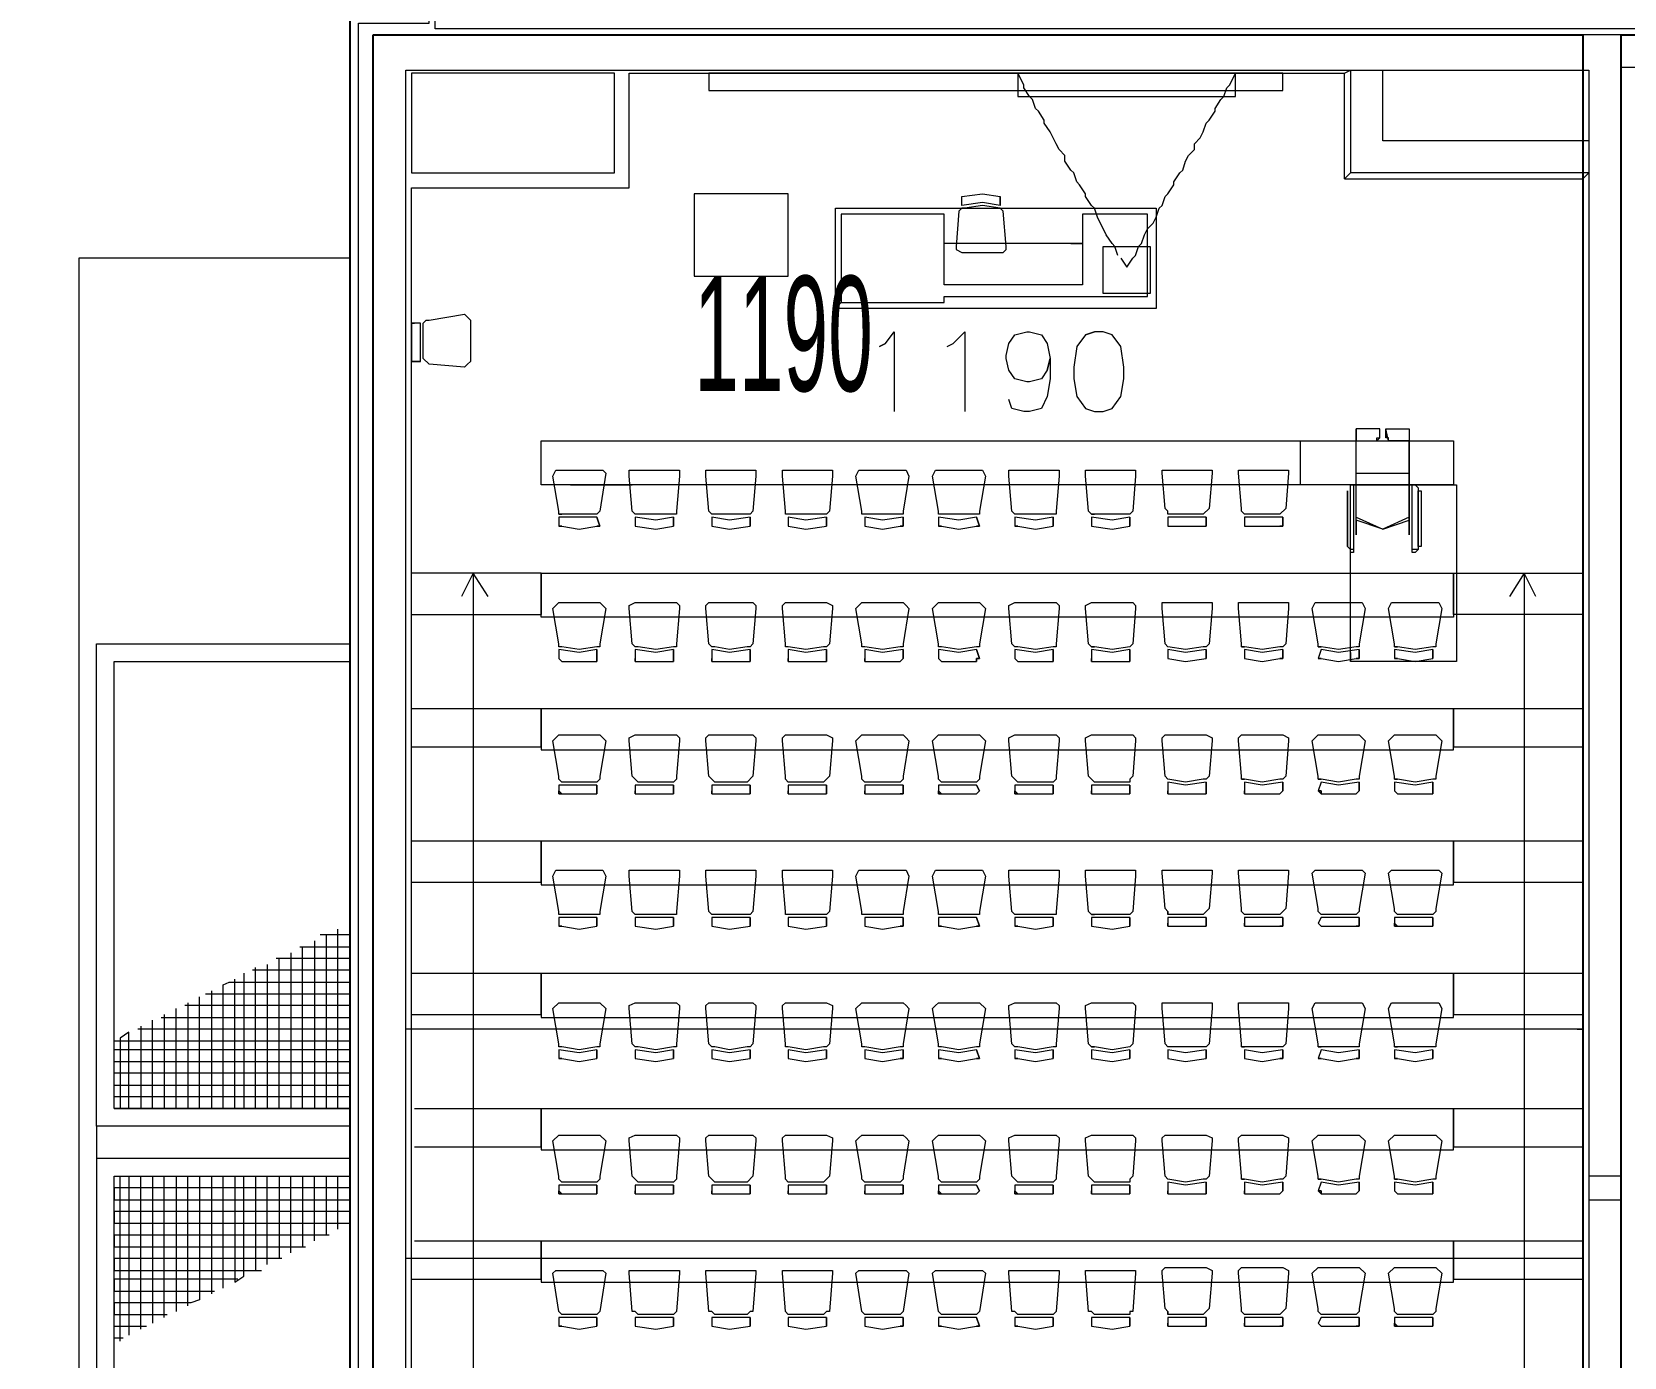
# Model space of a CAD drawing. Header units: metres. Extents: x 3 to 116, y 0 to 119.
# Drawn here: x 3.3 to 17.14, y 58.91 to 70.44 of the extents above; entities that cross this region are included whole.
import ezdxf

# ---------------------------------------------------------------- set-up
doc = ezdxf.new("R2010")
doc.units = ezdxf.units.M
doc.layers.add('Outside', color=7, linetype='Continuous')
doc.layers.add('PDF_Geometry', color=7, linetype='Continuous', transparency=0.8)
doc.styles.get("Standard").update_dxf_attribs({"font": 'arial.ttf', "width": 0.5, "height": 0.5})

msp = doc.modelspace()

# ---------------------------------------------------------------- linework, layer by layer
for points in [[(6.263, 70.414), (16.778, 70.414), (16.778, 53.018), (6.263, 53.018)], [(17.11, 70.414), (27.341, 70.414), (27.341, 53.018), (17.11, 53.018)]]:
    msp.add_lwpolyline(points, close=True)
at = {"layer": 'Outside'}
msp.add_lwpolyline([(6.059, 70.619), (6.059, 51.253), (8.218, 51.228), (8.233, 49.564), (6.161, 49.564), (5.924, 15.132), (38.702, 15.156), (38.702, 6.797, 0.238471), (48.27, 8.564)], format="xyb", dxfattribs=at)
at = {"layer": 'PDF_Geometry', "lineweight": 5}
for points in [[(27.215, 70.465), (6.801, 70.465), (6.801, 70.619), (6.059, 70.619), (6.059, 51.253), (6.647, 51.253), (6.647, 51.355), (6.135, 51.355), (6.135, 70.516), (6.749, 70.516), (6.749, 70.619)], [(17.11, 70.414), (6.263, 70.414), (6.263, 52.455)], [(27.241, 69.493), (25.476, 69.493), (25.476, 70.414), (17.11, 70.414), (17.11, 60.488), (16.829, 60.488)], [(6.263, 53.12), (6.263, 51.457), (6.647, 51.457), (6.647, 51.713), (6.545, 51.713), (6.545, 52.864), (13.094, 52.864), (13.094, 51.713), (7.67, 51.713), (7.67, 51.457), (13.273, 51.457), (13.273, 53.12), (6.545, 53.12), (6.545, 70.107), (16.829, 70.107), (16.829, 60.488), (16.829, 52.711), (17.11, 52.711), (17.11, 60.488)], [(13.426, 53.018), (13.324, 53.018), (13.426, 53.018), (13.426, 53.146), (6.596, 53.146), (6.596, 69.084), (8.489, 69.084), (8.489, 70.081), (14.706, 70.081)], [(12.736, 68.495), (12.71, 68.572), (12.685, 68.598), (12.633, 68.674), (12.557, 68.828), (12.531, 68.905), (12.505, 68.93), (12.454, 69.007), (12.454, 69.032), (12.403, 69.109), (12.378, 69.135), (12.352, 69.212), (12.326, 69.237), (12.275, 69.314), (12.275, 69.365), (12.224, 69.416), (12.198, 69.467), (12.173, 69.519), (12.147, 69.57), (12.096, 69.646), (12.096, 69.672), (12.045, 69.749), (12.019, 69.774), (11.994, 69.851), (11.968, 69.877), (11.917, 69.953), (11.917, 69.979), (11.866, 70.081)], [(13.503, 70.081), (11.866, 70.081), (11.866, 69.877), (13.759, 69.877), (13.759, 70.081)], [(12.761, 68.47), (12.812, 68.393), (12.864, 68.47), (12.889, 68.495), (12.915, 68.572), (12.94, 68.598), (12.966, 68.674), (12.992, 68.725), (13.043, 68.777), (13.068, 68.828), (13.094, 68.905), (13.119, 68.93), (13.145, 69.007), (13.171, 69.032), (13.222, 69.109), (13.222, 69.135), (13.273, 69.212), (13.299, 69.237), (13.324, 69.314), (13.35, 69.365), (13.401, 69.416), (13.401, 69.467), (13.452, 69.519), (13.478, 69.57), (13.503, 69.646), (13.529, 69.672), (13.58, 69.749), (13.58, 69.774), (13.631, 69.851), (13.657, 69.877), (13.682, 69.953), (13.708, 69.979), (13.759, 70.081), (13.58, 70.081)], [(14.706, 69.16), (14.706, 70.081), (14.757, 70.107), (14.757, 69.212), (14.706, 69.16), (16.778, 69.16), (16.829, 69.212), (14.757, 69.212)], [(16.829, 69.493), (15.038, 69.493), (15.038, 70.107)], [(17.11, 70.133), (25.194, 70.133)], [(16.727, 53.146), (16.727, 53.018), (16.727, 53.171), (16.701, 53.171), (16.701, 53.146), (16.675, 53.146), (16.675, 53.018), (16.727, 53.018), (16.727, 53.146), (16.778, 53.146), (16.778, 53.018), (16.727, 53.018), (16.727, 53.146), (16.778, 53.146), (16.778, 69.16)], [(11.712, 68.93), (11.712, 69.007), (11.712, 68.93), (11.559, 68.956), (11.38, 68.93), (11.38, 69.007), (11.559, 69.032), (11.712, 69.007)], [(10.331, 68.086), (11.226, 68.086), (11.226, 68.137), (12.992, 68.137), (12.992, 68.853), (12.429, 68.853), (12.429, 68.239), (11.226, 68.239), (11.226, 68.853), (10.331, 68.853), (10.331, 68.086), (10.28, 68.035), (10.28, 68.905), (13.068, 68.905), (13.068, 68.035), (10.28, 68.035)], [(12.326, 68.598), (12.429, 68.598), (11.226, 68.598)], [(6.059, 68.47), (3.705, 68.47), (3.705, 65.732), (3.705, 55.295), (3.296, 55.295)], [(6.673, 67.574), (6.622, 67.574), (6.673, 67.574), (6.673, 67.907), (6.596, 67.907), (6.622, 67.907), (6.596, 67.907), (6.596, 67.574), (6.622, 67.574), (6.596, 67.574), (6.596, 67.6)], [(10.715, 67.728), (10.664, 67.702), (10.715, 67.728), (10.791, 67.83), (10.791, 67.139)], [(11.252, 67.702), (11.303, 67.728), (11.405, 67.83), (11.405, 67.139)], [(12.122, 67.498), (12.147, 67.6), (12.122, 67.498), (12.071, 67.421), (11.968, 67.395), (11.943, 67.395), (11.84, 67.421), (11.789, 67.498), (11.764, 67.6), (11.764, 67.625), (11.789, 67.728), (11.84, 67.805), (11.943, 67.83), (11.968, 67.83), (12.071, 67.805), (12.122, 67.728), (12.147, 67.6), (12.147, 67.421), (12.122, 67.267), (12.071, 67.165), (11.968, 67.139), (11.917, 67.139), (11.815, 67.165), (11.789, 67.242)], [(12.454, 67.805), (12.531, 67.83), (12.454, 67.805), (12.378, 67.702), (12.352, 67.523), (12.352, 67.421), (12.378, 67.267), (12.454, 67.165), (12.531, 67.139), (12.608, 67.139), (12.685, 67.165), (12.761, 67.267), (12.787, 67.421), (12.787, 67.523), (12.761, 67.702), (12.685, 67.805), (12.608, 67.83), (12.531, 67.83)], [(14.322, 66.5), (14.322, 66.884)], [(14.987, 66.884), (14.987, 66.909), (15.013, 66.909), (15.013, 66.986), (14.987, 66.986), (14.808, 66.986)], [(14.808, 66.218), (15.038, 66.116), (14.808, 66.193), (14.808, 66.065), (14.808, 66.884), (14.808, 66.986), (14.808, 66.884), (14.987, 66.884), (15.013, 66.909), (15.013, 66.986)], [(14.808, 66.986), (14.808, 66.986)], [(14.808, 66.065), (14.808, 66.193), (14.808, 66.884)], [(15.268, 66.218), (15.038, 66.116), (15.268, 66.193), (15.268, 66.065), (15.268, 66.193), (15.268, 66.884), (15.268, 66.065)], [(15.089, 66.884), (15.089, 66.909), (15.064, 66.909), (15.064, 66.986), (15.089, 66.986), (15.268, 66.986), (15.268, 66.884), (15.089, 66.884), (15.064, 66.986), (15.064, 66.909)], [(15.268, 66.986), (15.268, 66.986)], [(7.875, 66.244), (7.901, 66.244), (7.875, 66.244), (7.875, 66.27), (7.824, 66.577), (7.849, 66.628), (8.259, 66.628), (8.284, 66.602), (8.233, 66.27), (8.208, 66.244), (7.901, 66.244)], [(12.505, 66.244), (12.531, 66.244), (12.505, 66.244), (12.48, 66.27), (12.454, 66.577), (12.454, 66.628), (12.889, 66.628), (12.889, 66.577), (12.864, 66.27), (12.838, 66.244), (12.531, 66.244)], [(14.808, 66.602), (15.268, 66.602)], [(7.977, 66.5), (8.515, 66.5)], [(14.782, 65.937), (14.782, 65.911), (14.757, 65.911), (14.757, 65.937), (14.731, 65.963), (14.731, 66.449), (14.731, 65.963)], [(14.731, 66.449), (14.731, 66.449)], [(14.757, 65.042), (14.757, 64.965), (14.757, 66.5), (15.678, 66.5), (15.678, 66.142), (15.678, 64.965), (14.757, 64.965)], [(8.208, 66.218), (8.233, 66.142), (8.208, 66.218), (7.875, 66.218), (7.875, 66.142), (7.901, 66.142), (7.875, 66.142), (7.901, 66.142), (8.054, 66.116), (8.208, 66.142), (8.233, 66.142), (8.208, 66.142)], [(8.873, 66.218), (8.873, 66.142), (8.873, 66.218), (8.719, 66.193), (8.54, 66.218), (8.54, 66.142), (8.719, 66.116), (8.873, 66.142)], [(9.538, 66.218), (9.538, 66.142), (9.538, 66.218), (9.359, 66.193), (9.205, 66.218), (9.205, 66.142), (9.359, 66.116), (9.538, 66.142)], [(10.203, 66.218), (10.203, 66.142), (10.203, 66.218), (10.024, 66.193), (9.87, 66.218), (9.87, 66.142), (10.024, 66.116), (10.203, 66.142)], [(10.868, 66.218), (10.868, 66.142), (10.868, 66.218), (10.689, 66.193), (10.536, 66.218), (10.536, 66.142), (10.689, 66.116), (10.843, 66.142), (10.868, 66.142), (10.843, 66.142)], [(11.508, 66.218), (11.533, 66.142), (11.508, 66.218), (11.354, 66.193), (11.175, 66.218), (11.175, 66.142), (11.201, 66.142), (11.175, 66.142), (11.201, 66.142), (11.354, 66.116), (11.508, 66.142), (11.533, 66.142), (11.508, 66.142)], [(12.173, 66.218), (12.173, 66.142), (12.173, 66.218), (12.019, 66.193), (11.84, 66.218), (11.84, 66.142), (11.866, 66.142), (11.84, 66.142), (11.866, 66.142), (12.019, 66.116), (12.173, 66.142)], [(12.838, 66.218), (12.838, 66.142), (12.838, 66.218), (12.685, 66.193), (12.505, 66.218), (12.505, 66.142), (12.685, 66.116), (12.838, 66.142)], [(13.503, 66.218), (13.503, 66.142), (13.503, 66.218), (13.171, 66.218), (13.171, 66.142), (13.503, 66.142)], [(14.168, 66.218), (14.168, 66.142), (14.168, 66.218), (13.836, 66.218), (13.836, 66.142), (14.168, 66.142), (14.143, 66.142)], [(14.808, 66.193), (14.808, 66.193)], [(14.808, 66.065), (14.808, 66.065)], [(15.268, 66.065), (15.268, 66.065)], [(14.731, 65.963), (14.731, 65.963)], [(15.345, 65.937), (15.32, 65.911), (15.294, 65.911), (15.294, 65.937)], [(15.345, 65.963), (15.345, 65.963)], [(6.596, 65.374), (7.722, 65.374), (7.722, 65.732), (6.596, 65.732)], [(7.261, 65.528), (7.133, 65.732), (7.031, 65.528)], [(7.133, 65.732), (7.133, 54.937), (7.159, 54.962), (7.133, 54.937), (7.159, 54.937), (7.159, 54.911), (7.133, 54.937), (7.133, 54.911), (7.133, 54.962), (7.133, 54.937), (7.159, 54.937), (7.133, 54.911), (7.133, 54.962), (7.159, 54.962), (7.159, 54.937)], [(16.778, 65.374), (15.652, 65.374), (15.652, 65.732), (15.652, 65.349), (7.722, 65.349), (7.722, 65.732), (16.778, 65.732)], [(7.722, 65.349), (7.722, 65.732), (7.722, 65.374)], [(16.368, 65.528), (16.266, 65.732), (16.138, 65.528)], [(16.266, 65.732), (16.266, 54.937)], [(12.505, 65.093), (12.531, 65.093), (12.505, 65.093), (12.48, 65.118), (12.454, 65.425), (12.454, 65.451), (12.505, 65.477), (12.864, 65.477), (12.889, 65.451), (12.889, 65.425), (12.864, 65.118), (12.838, 65.093), (12.685, 65.067), (12.531, 65.093)], [(13.81, 65.093), (13.836, 65.093), (13.81, 65.093), (13.81, 65.118), (13.785, 65.425), (13.785, 65.477), (14.219, 65.477), (14.219, 65.425), (14.194, 65.118), (14.168, 65.093), (14.143, 65.093), (13.989, 65.067), (13.836, 65.093)], [(14.475, 65.093), (14.501, 65.093), (14.475, 65.093), (14.475, 65.118), (14.424, 65.425), (14.45, 65.477), (14.859, 65.477), (14.885, 65.425), (14.833, 65.118), (14.833, 65.093), (14.808, 65.093), (14.654, 65.067), (14.501, 65.093)], [(15.14, 65.093), (15.166, 65.093), (15.14, 65.093), (15.14, 65.118), (15.089, 65.425), (15.115, 65.477), (15.524, 65.477), (15.55, 65.425), (15.499, 65.118), (15.499, 65.093), (15.473, 65.093), (15.32, 65.067), (15.166, 65.093)], [(6.059, 60.923), (3.859, 60.923), (3.859, 65.118), (6.059, 65.118)], [(8.208, 65.067), (8.208, 64.99), (8.208, 65.067), (8.054, 65.042), (7.875, 65.067), (7.875, 64.99), (7.901, 64.965), (7.875, 64.99), (7.901, 64.965), (8.208, 64.965), (8.208, 64.99), (8.208, 64.965)], [(8.873, 65.067), (8.873, 64.99), (8.873, 65.067), (8.719, 65.042), (8.54, 65.067), (8.54, 64.965), (8.54, 64.99), (8.54, 64.965), (8.873, 64.965), (8.873, 64.99), (8.873, 64.965)], [(9.538, 65.067), (9.538, 64.99), (9.538, 65.067), (9.359, 65.042), (9.205, 65.067), (9.205, 64.965), (9.205, 64.99), (9.205, 64.965), (9.538, 64.965), (9.538, 64.99), (9.538, 64.965)], [(10.203, 65.067), (10.203, 64.99), (10.203, 65.067), (10.024, 65.042), (9.87, 65.067), (9.87, 64.965), (9.87, 64.99), (9.87, 64.965), (10.203, 64.965), (10.203, 64.99), (10.203, 64.965)], [(10.868, 65.067), (10.868, 64.99), (10.868, 65.067), (10.689, 65.042), (10.536, 65.067), (10.536, 64.965), (10.536, 64.99), (10.536, 64.965), (10.843, 64.965), (10.868, 64.99), (10.843, 64.965)], [(11.508, 65.067), (11.533, 64.99), (11.508, 65.067), (11.354, 65.042), (11.175, 65.067), (11.175, 64.99), (11.201, 64.965), (11.175, 64.99), (11.201, 64.965), (11.508, 64.965), (11.508, 64.99), (11.533, 64.99), (11.508, 64.99), (11.508, 64.965)], [(12.173, 65.067), (12.173, 64.99), (12.173, 65.067), (12.019, 65.042), (11.84, 65.067), (11.84, 64.99), (11.866, 64.965), (11.84, 64.99), (11.866, 64.965), (12.173, 64.965), (12.173, 64.99), (12.173, 64.965)], [(12.838, 65.067), (12.838, 64.99), (12.838, 65.067), (12.685, 65.042), (12.505, 65.067), (12.505, 64.965), (12.505, 64.99), (12.505, 64.965), (12.838, 64.965), (12.838, 64.99), (12.838, 64.965)], [(13.503, 65.067), (13.503, 64.99), (13.503, 65.067), (13.324, 65.042), (13.171, 65.067), (13.171, 64.99), (13.324, 64.965), (13.503, 64.99)], [(14.168, 65.067), (14.168, 64.99), (14.168, 65.067), (13.989, 65.042), (13.836, 65.067), (13.836, 64.99), (13.989, 64.965), (14.143, 64.99), (14.168, 64.99), (14.143, 64.99)], [(14.833, 65.067), (14.833, 64.99), (14.833, 65.067), (14.654, 65.042), (14.501, 65.067), (14.475, 64.99), (14.501, 64.99), (14.475, 64.99), (14.501, 64.99), (14.654, 64.965), (14.808, 64.99), (14.833, 64.99), (14.808, 64.99)], [(15.473, 65.067), (15.473, 64.99), (15.473, 65.067), (15.32, 65.042), (15.14, 65.067), (15.14, 64.99), (15.166, 64.99), (15.14, 64.99), (15.166, 64.99), (15.32, 64.965), (15.473, 64.99)], [(6.059, 61.076), (4.012, 61.076), (4.012, 64.965), (6.059, 64.965), (6.059, 61.076), (4.012, 61.076), (6.059, 61.076), (6.059, 61.179), (4.012, 61.179), (4.012, 61.281), (6.059, 61.281), (6.059, 61.383), (4.012, 61.383), (4.012, 61.486), (6.059, 61.486), (6.059, 61.588), (4.012, 61.588), (4.012, 61.665), (6.059, 61.665), (6.059, 61.767), (4.217, 61.767)], [(6.596, 64.223), (7.722, 64.223), (7.722, 64.556), (7.722, 64.197), (15.652, 64.197), (15.652, 64.556), (15.652, 64.223), (16.778, 64.223)], [(6.596, 64.556), (7.722, 64.556), (16.778, 64.556)], [(7.722, 64.223), (7.722, 64.556), (7.722, 64.197)], [(12.505, 63.942), (12.531, 63.916), (12.48, 63.967), (12.454, 64.274), (12.454, 64.3), (12.505, 64.325), (12.864, 64.325), (12.889, 64.3), (12.889, 64.274), (12.864, 63.967), (12.838, 63.942), (12.838, 63.916), (12.531, 63.916)], [(13.81, 63.942), (13.836, 63.942), (13.81, 63.942), (13.81, 63.967), (13.785, 64.274), (13.785, 64.3), (13.81, 64.325), (14.168, 64.325), (14.219, 64.3), (14.219, 64.274), (14.194, 63.967), (14.168, 63.942), (14.143, 63.942), (13.989, 63.916), (13.836, 63.942)], [(14.475, 63.942), (14.501, 63.942), (14.475, 63.942), (14.475, 63.967), (14.424, 64.274), (14.475, 64.325), (14.833, 64.325), (14.885, 64.274), (14.833, 63.967), (14.833, 63.942), (14.808, 63.942), (14.654, 63.916), (14.501, 63.942)], [(15.14, 63.942), (15.166, 63.942), (15.14, 63.942), (15.14, 63.967), (15.089, 64.274), (15.14, 64.325), (15.499, 64.325), (15.55, 64.274), (15.499, 63.967), (15.499, 63.942), (15.473, 63.942), (15.32, 63.916), (15.166, 63.942)], [(8.208, 63.89), (8.208, 63.839), (8.208, 63.89), (7.875, 63.89), (7.875, 63.814), (7.901, 63.814), (7.875, 63.814), (7.875, 63.839), (7.901, 63.814), (8.208, 63.814), (8.208, 63.839), (8.208, 63.814)], [(8.873, 63.89), (8.873, 63.839), (8.873, 63.89), (8.54, 63.89), (8.54, 63.814), (8.54, 63.839), (8.54, 63.814), (8.873, 63.814), (8.873, 63.839), (8.873, 63.814)], [(9.538, 63.89), (9.538, 63.839), (9.538, 63.89), (9.205, 63.89), (9.205, 63.814), (9.205, 63.839), (9.205, 63.814), (9.538, 63.814), (9.538, 63.839), (9.538, 63.814)], [(10.203, 63.89), (10.203, 63.839), (10.203, 63.89), (9.87, 63.89), (9.87, 63.814), (9.87, 63.839), (9.87, 63.814), (10.203, 63.814), (10.203, 63.839), (10.203, 63.814)], [(10.868, 63.89), (10.868, 63.839), (10.868, 63.89), (10.536, 63.89), (10.536, 63.814), (10.536, 63.839), (10.536, 63.814), (10.868, 63.814), (10.868, 63.839), (10.868, 63.814), (10.843, 63.814)], [(11.508, 63.89), (11.533, 63.839), (11.508, 63.89), (11.175, 63.89), (11.175, 63.814), (11.201, 63.814), (11.175, 63.814), (11.175, 63.839), (11.201, 63.814), (11.508, 63.814), (11.533, 63.839), (11.508, 63.814)], [(12.173, 63.89), (12.173, 63.839), (12.173, 63.89), (11.84, 63.89), (11.84, 63.814), (11.866, 63.814), (11.84, 63.814), (11.84, 63.839), (11.866, 63.814), (12.173, 63.814), (12.173, 63.839), (12.173, 63.814)], [(12.838, 63.89), (12.838, 63.839), (12.838, 63.89), (12.505, 63.89), (12.505, 63.814), (12.505, 63.839), (12.505, 63.814), (12.838, 63.814), (12.838, 63.839), (12.838, 63.814)], [(13.503, 63.916), (13.503, 63.839), (13.503, 63.916), (13.324, 63.89), (13.171, 63.916), (13.171, 63.814), (13.171, 63.839), (13.171, 63.814), (13.503, 63.814), (13.503, 63.839), (13.503, 63.814)], [(14.168, 63.916), (14.168, 63.839), (14.168, 63.916), (13.989, 63.89), (13.836, 63.916), (13.836, 63.814), (13.836, 63.839), (13.836, 63.814), (14.143, 63.814), (14.168, 63.839), (14.143, 63.814)], [(14.833, 63.916), (14.833, 63.839), (14.833, 63.916), (14.654, 63.89), (14.501, 63.916), (14.475, 63.839), (14.501, 63.839), (14.501, 63.814), (14.501, 63.839), (14.475, 63.839), (14.501, 63.814), (14.808, 63.814), (14.833, 63.839), (14.808, 63.814)], [(15.473, 63.916), (15.473, 63.839), (15.473, 63.916), (15.32, 63.89), (15.14, 63.916), (15.14, 63.839), (15.166, 63.814), (15.14, 63.839), (15.166, 63.814), (15.473, 63.814), (15.473, 63.839), (15.473, 63.814)], [(6.596, 63.046), (7.722, 63.046), (7.722, 63.404), (7.722, 63.021), (15.652, 63.021), (15.652, 63.404), (15.652, 63.046), (16.778, 63.046)], [(6.596, 63.404), (7.722, 63.404), (16.778, 63.404)], [(7.722, 63.046), (7.722, 63.404), (7.722, 63.021)], [(12.505, 62.765), (12.531, 62.765), (12.505, 62.765), (12.48, 62.79), (12.454, 63.097), (12.454, 63.149), (12.889, 63.149), (12.889, 63.097), (12.864, 62.79), (12.838, 62.765), (12.531, 62.765)], [(13.171, 62.79), (13.171, 62.765), (13.171, 62.79), (13.145, 62.816), (13.119, 63.123), (13.119, 63.149), (13.554, 63.149), (13.554, 63.123), (13.529, 62.816), (13.478, 62.765), (13.171, 62.765)], [(8.208, 62.739), (8.208, 62.662), (8.208, 62.739), (7.875, 62.739), (7.875, 62.662), (7.901, 62.662), (7.875, 62.662), (7.901, 62.662), (8.054, 62.637), (8.208, 62.662)], [(8.873, 62.739), (8.873, 62.662), (8.873, 62.739), (8.54, 62.739), (8.54, 62.662), (8.719, 62.637), (8.873, 62.662)], [(9.538, 62.739), (9.538, 62.662), (9.538, 62.739), (9.205, 62.739), (9.205, 62.662), (9.359, 62.637), (9.538, 62.662)], [(10.203, 62.739), (10.203, 62.662), (10.203, 62.739), (9.87, 62.739), (9.87, 62.662), (10.024, 62.637), (10.203, 62.662)], [(10.868, 62.739), (10.868, 62.662), (10.868, 62.739), (10.536, 62.739), (10.536, 62.662), (10.689, 62.637), (10.843, 62.662), (10.868, 62.662), (10.843, 62.662)], [(11.508, 62.739), (11.533, 62.662), (11.508, 62.739), (11.175, 62.739), (11.175, 62.662), (11.201, 62.662), (11.175, 62.662), (11.201, 62.662), (11.354, 62.637), (11.508, 62.662), (11.533, 62.662), (11.508, 62.662)], [(12.173, 62.739), (12.173, 62.662), (12.173, 62.739), (11.84, 62.739), (11.84, 62.662), (11.866, 62.662), (11.84, 62.662), (11.866, 62.662), (12.019, 62.637), (12.173, 62.662)], [(12.838, 62.739), (12.838, 62.662), (12.838, 62.739), (12.505, 62.739), (12.505, 62.662), (12.685, 62.637), (12.838, 62.662)], [(13.503, 62.739), (13.503, 62.688), (13.503, 62.739), (13.171, 62.739), (13.171, 62.662), (13.171, 62.688), (13.171, 62.662), (13.503, 62.662), (13.503, 62.688), (13.503, 62.662)], [(14.168, 62.739), (14.168, 62.688), (14.168, 62.739), (13.836, 62.739), (13.836, 62.662), (13.836, 62.688), (13.836, 62.662), (14.168, 62.662), (14.168, 62.688), (14.168, 62.662), (14.143, 62.662)], [(14.833, 62.739), (14.833, 62.688), (14.833, 62.739), (14.501, 62.739), (14.475, 62.688), (14.501, 62.662), (14.475, 62.688), (14.501, 62.662), (14.833, 62.662), (14.833, 62.688), (14.833, 62.662), (14.808, 62.662)], [(15.473, 62.739), (15.473, 62.688), (15.473, 62.739), (15.14, 62.739), (15.14, 62.662), (15.166, 62.662), (15.14, 62.662), (15.14, 62.688), (15.166, 62.662), (15.473, 62.662), (15.473, 62.688), (15.473, 62.662)], [(5.624, 62.483), (6.059, 62.483), (6.059, 62.586), (5.803, 62.586)], [(5.854, 62.586), (5.854, 61.076)], [(5.956, 61.076), (5.956, 62.637)], [(5.547, 62.432), (5.547, 61.076), (5.445, 61.076), (5.445, 62.381)], [(5.752, 62.535), (5.752, 61.076), (5.649, 61.076), (5.649, 62.483)], [(5.342, 62.33), (5.342, 61.076), (5.24, 61.076), (5.24, 62.304)], [(6.059, 62.381), (5.419, 62.381)], [(4.959, 61.076), (4.959, 62.151), (5.01, 62.176), (6.059, 62.176), (6.059, 62.279), (5.214, 62.279)], [(5.01, 62.176), (6.059, 62.176)], [(5.138, 62.253), (5.138, 61.076), (5.061, 61.076), (5.061, 62.202)], [(6.596, 61.895), (7.722, 61.895), (7.722, 62.253), (7.722, 61.869), (15.652, 61.869), (15.652, 62.253), (15.652, 61.895), (16.778, 61.895)], [(6.596, 62.253), (7.722, 62.253), (16.778, 62.253)], [(7.722, 61.895), (7.722, 62.253), (7.722, 61.869)], [(4.856, 62.1), (4.856, 61.076), (4.754, 61.076), (4.754, 62.048)], [(4.805, 62.074), (6.059, 62.074)], [(4.447, 61.895), (4.447, 61.076), (4.345, 61.076), (4.345, 61.844)], [(4.421, 61.869), (6.059, 61.869), (6.059, 61.972), (4.626, 61.972)], [(4.652, 61.997), (4.652, 61.076), (4.549, 61.076), (4.549, 61.946)], [(12.505, 61.614), (12.531, 61.614), (12.505, 61.614), (12.48, 61.639), (12.454, 61.946), (12.454, 61.972), (12.505, 61.997), (12.864, 61.997), (12.889, 61.972), (12.889, 61.946), (12.864, 61.639), (12.838, 61.614), (12.685, 61.588), (12.531, 61.614)], [(13.81, 61.614), (13.836, 61.614), (13.81, 61.614), (13.81, 61.639), (13.785, 61.946), (13.785, 61.997), (14.219, 61.997), (14.219, 61.946), (14.194, 61.639), (14.168, 61.614), (13.836, 61.614)], [(14.475, 61.614), (14.501, 61.614), (14.475, 61.614), (14.475, 61.639), (14.424, 61.946), (14.45, 61.997), (14.859, 61.997), (14.885, 61.946), (14.833, 61.639), (14.833, 61.614), (14.501, 61.614)], [(15.14, 61.614), (15.166, 61.614), (15.14, 61.614), (15.14, 61.639), (15.089, 61.946), (15.115, 61.997), (15.524, 61.997), (15.55, 61.946), (15.499, 61.639), (15.499, 61.614), (15.166, 61.614)], [(4.242, 61.793), (4.242, 61.076), (4.14, 61.076), (4.14, 61.741), (4.063, 61.69), (4.063, 61.076)], [(16.727, 61.767), (16.778, 61.767), (6.545, 61.767)], [(8.208, 61.588), (8.208, 61.511), (8.208, 61.588), (8.054, 61.562), (7.875, 61.588), (7.875, 61.511), (7.901, 61.511), (7.875, 61.511), (7.901, 61.511), (8.054, 61.486), (8.208, 61.511)], [(8.873, 61.588), (8.873, 61.511), (8.873, 61.588), (8.719, 61.562), (8.54, 61.588), (8.54, 61.511), (8.719, 61.486), (8.873, 61.511)], [(9.538, 61.588), (9.538, 61.511), (9.538, 61.588), (9.359, 61.562), (9.205, 61.588), (9.205, 61.511), (9.359, 61.486), (9.538, 61.511)], [(10.203, 61.588), (10.203, 61.511), (10.203, 61.588), (10.024, 61.562), (9.87, 61.588), (9.87, 61.511), (10.024, 61.486), (10.203, 61.511)], [(10.868, 61.588), (10.868, 61.511), (10.868, 61.588), (10.689, 61.562), (10.536, 61.588), (10.536, 61.511), (10.689, 61.486), (10.843, 61.511), (10.868, 61.511), (10.843, 61.511)], [(11.508, 61.588), (11.533, 61.511), (11.508, 61.588), (11.354, 61.562), (11.175, 61.588), (11.175, 61.511), (11.201, 61.511), (11.175, 61.511), (11.201, 61.511), (11.354, 61.486), (11.508, 61.511), (11.533, 61.511), (11.508, 61.511)], [(12.173, 61.588), (12.173, 61.511), (12.173, 61.588), (12.019, 61.562), (11.84, 61.588), (11.84, 61.511), (11.866, 61.511), (11.84, 61.511), (11.866, 61.511), (12.019, 61.486), (12.173, 61.511)], [(12.838, 61.588), (12.838, 61.511), (12.838, 61.588), (12.685, 61.562), (12.505, 61.588), (12.505, 61.511), (12.685, 61.486), (12.838, 61.511)], [(13.503, 61.588), (13.503, 61.511), (13.503, 61.588), (13.324, 61.562), (13.171, 61.588), (13.171, 61.511), (13.324, 61.486), (13.503, 61.511)], [(14.168, 61.588), (14.168, 61.511), (14.168, 61.588), (13.989, 61.562), (13.836, 61.588), (13.836, 61.511), (13.989, 61.486), (14.143, 61.511), (14.168, 61.511), (14.143, 61.511)], [(14.833, 61.588), (14.833, 61.511), (14.833, 61.588), (14.654, 61.562), (14.501, 61.588), (14.475, 61.511), (14.501, 61.511), (14.475, 61.511), (14.501, 61.511), (14.654, 61.486), (14.808, 61.511), (14.833, 61.511), (14.808, 61.511)], [(15.473, 61.588), (15.473, 61.511), (15.473, 61.588), (15.32, 61.562), (15.14, 61.588), (15.14, 61.511), (15.166, 61.511), (15.14, 61.511), (15.166, 61.511), (15.32, 61.486), (15.473, 61.511)], [(6.622, 60.744), (7.722, 60.744), (7.722, 61.076), (7.722, 60.718), (15.652, 60.718), (15.652, 61.076), (15.652, 60.744), (16.778, 60.744)], [(6.622, 61.076), (7.722, 61.076), (16.778, 61.076)], [(7.722, 60.744), (7.722, 61.076), (7.722, 60.718)], [(3.859, 60.923), (3.859, 60.641)], [(13.81, 60.462), (13.836, 60.462), (13.81, 60.462), (13.81, 60.488), (13.785, 60.795), (13.785, 60.821), (13.81, 60.846), (14.168, 60.846), (14.219, 60.821), (14.219, 60.795), (14.194, 60.488), (14.168, 60.462), (14.143, 60.462), (13.989, 60.437), (13.836, 60.462)], [(14.475, 60.462), (14.501, 60.462), (14.475, 60.462), (14.475, 60.488), (14.424, 60.795), (14.475, 60.846), (14.833, 60.846), (14.885, 60.795), (14.833, 60.488), (14.833, 60.462), (14.808, 60.462), (14.654, 60.437), (14.501, 60.462)], [(15.14, 60.462), (15.166, 60.462), (15.14, 60.462), (15.14, 60.488), (15.089, 60.795), (15.14, 60.846), (15.499, 60.846), (15.55, 60.795), (15.499, 60.488), (15.499, 60.462), (15.473, 60.462), (15.32, 60.437), (15.166, 60.462)], [(6.059, 60.641), (3.859, 60.641), (3.859, 56.446), (6.059, 56.446)], [(4.754, 60.488), (4.754, 59.413), (4.677, 59.388), (4.012, 59.388), (4.012, 59.286), (4.473, 59.286)], [(4.063, 59.055), (4.063, 60.488), (4.14, 60.488), (4.14, 59.106)], [(4.242, 59.158), (4.242, 60.488), (4.345, 60.488), (4.345, 59.209)], [(4.447, 59.26), (4.447, 60.488), (4.549, 60.488), (4.549, 59.311)], [(4.652, 59.362), (4.652, 60.488)], [(4.856, 60.488), (4.856, 59.465)], [(4.959, 59.516), (4.959, 60.488), (5.061, 60.488), (5.061, 59.567), (5.138, 59.618), (5.138, 60.488), (5.24, 60.488), (5.24, 59.669)], [(5.342, 59.72), (5.342, 60.488), (5.445, 60.488), (5.445, 59.772)], [(5.547, 59.823), (5.547, 60.488), (5.649, 60.488), (5.649, 59.874)], [(5.752, 59.925), (5.752, 60.488)], [(5.854, 60.488), (5.854, 59.976)], [(5.956, 60.027), (5.956, 60.488)], [(6.059, 60.386), (4.012, 60.386), (4.012, 60.283), (6.059, 60.283), (6.059, 60.181), (4.012, 60.181), (4.012, 60.079), (6.059, 60.079)], [(8.208, 60.411), (8.208, 60.36), (8.208, 60.411), (7.875, 60.411), (7.875, 60.334), (7.901, 60.334), (7.875, 60.334), (7.875, 60.36), (7.901, 60.334), (8.208, 60.334), (8.208, 60.36), (8.208, 60.334)], [(8.873, 60.411), (8.873, 60.36), (8.873, 60.411), (8.54, 60.411), (8.54, 60.334), (8.54, 60.36), (8.54, 60.334), (8.873, 60.334), (8.873, 60.36), (8.873, 60.334)], [(9.538, 60.411), (9.538, 60.36), (9.538, 60.411), (9.205, 60.411), (9.205, 60.334), (9.205, 60.36), (9.205, 60.334), (9.538, 60.334), (9.538, 60.36), (9.538, 60.334)], [(10.203, 60.411), (10.203, 60.36), (10.203, 60.411), (9.87, 60.411), (9.87, 60.334), (9.87, 60.36), (9.87, 60.334), (10.203, 60.334), (10.203, 60.36), (10.203, 60.334)], [(10.868, 60.411), (10.868, 60.36), (10.868, 60.411), (10.536, 60.411), (10.536, 60.334), (10.536, 60.36), (10.536, 60.334), (10.868, 60.334), (10.868, 60.36), (10.868, 60.334), (10.843, 60.334)], [(11.508, 60.411), (11.533, 60.36), (11.508, 60.411), (11.175, 60.411), (11.175, 60.334), (11.201, 60.334), (11.175, 60.334), (11.175, 60.36), (11.201, 60.334), (11.508, 60.334), (11.533, 60.36), (11.508, 60.334)], [(12.173, 60.411), (12.173, 60.36), (12.173, 60.411), (11.84, 60.411), (11.84, 60.334), (11.866, 60.334), (11.84, 60.334), (11.84, 60.36), (11.866, 60.334), (12.173, 60.334), (12.173, 60.36), (12.173, 60.334)], [(12.838, 60.411), (12.838, 60.36), (12.838, 60.411), (12.505, 60.411), (12.505, 60.334), (12.505, 60.36), (12.505, 60.334), (12.838, 60.334), (12.838, 60.36), (12.838, 60.334)], [(13.503, 60.437), (13.503, 60.36), (13.503, 60.437), (13.324, 60.411), (13.171, 60.437), (13.171, 60.334), (13.171, 60.36), (13.171, 60.334), (13.503, 60.334), (13.503, 60.36), (13.503, 60.334)], [(14.168, 60.437), (14.168, 60.36), (14.168, 60.437), (13.989, 60.411), (13.836, 60.437), (13.836, 60.334), (13.836, 60.36), (13.836, 60.334), (14.143, 60.334), (14.168, 60.36), (14.143, 60.334)], [(14.833, 60.437), (14.833, 60.36), (14.833, 60.437), (14.654, 60.411), (14.501, 60.437), (14.475, 60.36), (14.501, 60.36), (14.501, 60.334), (14.501, 60.36), (14.475, 60.36), (14.501, 60.334), (14.808, 60.334), (14.833, 60.36), (14.808, 60.334)], [(15.473, 60.437), (15.473, 60.36), (15.473, 60.437), (15.32, 60.411), (15.14, 60.437), (15.14, 60.36), (15.166, 60.334), (15.14, 60.36), (15.166, 60.334), (15.473, 60.334), (15.473, 60.36), (15.473, 60.334)], [(16.829, 60.283), (17.11, 60.283)], [(5.88, 59.976), (4.012, 59.976), (4.012, 59.874), (5.675, 59.874)], [(6.596, 59.593), (7.722, 59.593), (7.722, 59.925), (7.722, 59.567), (15.652, 59.567), (15.652, 59.925), (15.652, 59.593), (16.778, 59.593)], [(6.622, 59.925), (7.722, 59.925), (16.778, 59.925)], [(7.722, 59.593), (7.722, 59.925), (7.722, 59.567)], [(5.47, 59.772), (4.012, 59.772), (4.012, 59.669), (5.291, 59.669)], [(16.778, 59.772), (6.545, 59.772)], [(13.171, 59.311), (13.171, 59.286), (13.171, 59.311), (13.145, 59.337), (13.119, 59.644), (13.119, 59.669), (13.145, 59.695), (13.503, 59.695), (13.554, 59.669), (13.554, 59.644), (13.529, 59.337), (13.478, 59.286), (13.171, 59.286)], [(5.087, 59.593), (4.012, 59.593), (4.012, 59.49), (4.882, 59.49)], [(4.677, 59.388), (4.012, 59.388)], [(8.208, 59.26), (8.208, 59.183), (8.208, 59.26), (7.875, 59.26), (7.875, 59.183), (7.901, 59.183), (7.875, 59.183), (7.901, 59.183), (8.054, 59.158), (8.208, 59.183)], [(8.873, 59.26), (8.873, 59.183), (8.873, 59.26), (8.54, 59.26), (8.54, 59.183), (8.719, 59.158), (8.873, 59.183)], [(9.538, 59.26), (9.538, 59.183), (9.538, 59.26), (9.205, 59.26), (9.205, 59.183), (9.359, 59.158), (9.538, 59.183)], [(10.203, 59.26), (10.203, 59.183), (10.203, 59.26), (9.87, 59.26), (9.87, 59.183), (10.024, 59.158), (10.203, 59.183)], [(10.868, 59.26), (10.868, 59.183), (10.868, 59.26), (10.536, 59.26), (10.536, 59.183), (10.689, 59.158), (10.843, 59.183), (10.868, 59.183), (10.843, 59.183)], [(11.508, 59.26), (11.533, 59.183), (11.508, 59.26), (11.175, 59.26), (11.175, 59.183), (11.201, 59.183), (11.175, 59.183), (11.201, 59.183), (11.354, 59.158), (11.508, 59.183), (11.533, 59.183), (11.508, 59.183)], [(12.173, 59.26), (12.173, 59.183), (12.173, 59.26), (11.84, 59.26), (11.84, 59.183), (11.866, 59.183), (11.84, 59.183), (11.866, 59.183), (12.019, 59.158), (12.173, 59.183)], [(12.838, 59.26), (12.838, 59.183), (12.838, 59.26), (12.505, 59.26), (12.505, 59.183), (12.685, 59.158), (12.838, 59.183)], [(13.503, 59.26), (13.503, 59.209), (13.503, 59.26), (13.171, 59.26), (13.171, 59.183), (13.171, 59.209), (13.171, 59.183), (13.503, 59.183), (13.503, 59.209), (13.503, 59.183)], [(14.168, 59.26), (14.168, 59.209), (14.168, 59.26), (13.836, 59.26), (13.836, 59.183), (13.836, 59.209), (13.836, 59.183), (14.168, 59.183), (14.168, 59.209), (14.168, 59.183), (14.143, 59.183)], [(14.833, 59.26), (14.833, 59.209), (14.833, 59.26), (14.501, 59.26), (14.475, 59.209), (14.501, 59.183), (14.475, 59.209), (14.501, 59.183), (14.833, 59.183), (14.833, 59.209), (14.833, 59.183), (14.808, 59.183)], [(15.473, 59.26), (15.473, 59.209), (15.473, 59.26), (15.14, 59.26), (15.14, 59.183), (15.166, 59.183), (15.14, 59.183), (15.14, 59.209), (15.166, 59.183), (15.473, 59.183), (15.473, 59.209), (15.473, 59.183)], [(4.012, 59.183), (4.293, 59.183)], [(4.089, 59.081), (4.012, 59.081)]]:
    msp.add_lwpolyline(points, dxfattribs=at)
for points in [[(8.361, 70.081), (6.596, 70.081), (6.596, 69.212), (8.361, 69.212)], [(14.168, 69.928), (14.168, 70.081), (9.18, 70.081), (9.18, 69.928)], [(9.052, 69.032), (9.052, 68.316), (9.87, 68.316), (9.87, 69.032)], [(11.405, 68.905), (11.38, 68.905), (11.354, 68.879), (11.329, 68.572), (11.329, 68.546), (11.38, 68.521), (11.738, 68.521), (11.764, 68.546), (11.764, 68.572), (11.738, 68.879), (11.712, 68.905), (11.559, 68.93)], [(12.608, 68.163), (12.608, 68.572), (13.017, 68.572), (13.017, 68.163)], [(6.698, 67.907), (6.724, 67.932), (6.749, 67.932), (7.056, 67.984), (7.082, 67.958), (7.108, 67.932), (7.108, 67.574), (7.082, 67.549), (7.056, 67.523), (6.749, 67.549), (6.698, 67.6)], [(15.652, 66.884), (15.652, 66.5), (7.722, 66.5), (7.722, 66.884)], [(8.566, 66.244), (8.54, 66.244), (8.515, 66.27), (8.489, 66.577), (8.489, 66.628), (8.924, 66.628), (8.924, 66.577), (8.898, 66.27), (8.898, 66.244)], [(9.231, 66.244), (9.205, 66.244), (9.18, 66.27), (9.154, 66.577), (9.154, 66.628), (9.589, 66.628), (9.589, 66.577), (9.563, 66.27), (9.538, 66.244)], [(9.87, 66.244), (9.845, 66.244), (9.845, 66.27), (9.819, 66.577), (9.819, 66.628), (10.254, 66.628), (10.254, 66.577), (10.229, 66.27), (10.203, 66.244)], [(10.536, 66.244), (10.51, 66.244), (10.51, 66.27), (10.459, 66.577), (10.484, 66.628), (10.894, 66.628), (10.919, 66.577), (10.868, 66.27), (10.868, 66.244)], [(11.201, 66.244), (11.175, 66.244), (11.175, 66.27), (11.124, 66.577), (11.15, 66.628), (11.559, 66.628), (11.584, 66.577), (11.533, 66.27), (11.533, 66.244)], [(11.866, 66.244), (11.84, 66.244), (11.815, 66.27), (11.789, 66.577), (11.789, 66.628), (12.224, 66.628), (12.224, 66.577), (12.198, 66.27), (12.198, 66.244)], [(13.171, 66.244), (13.171, 66.27), (13.145, 66.295), (13.119, 66.602), (13.119, 66.628), (13.554, 66.628), (13.554, 66.602), (13.529, 66.295), (13.478, 66.244)], [(13.836, 66.244), (13.81, 66.27), (13.81, 66.295), (13.785, 66.602), (13.785, 66.628), (14.219, 66.628), (14.219, 66.602), (14.194, 66.295), (14.143, 66.244)], [(14.782, 66.474), (14.782, 65.937), (14.757, 65.937), (14.757, 66.5), (14.782, 66.5)], [(15.294, 66.474), (15.294, 66.5), (15.32, 66.5), (15.345, 66.474), (15.345, 65.937), (15.294, 65.937)], [(15.345, 65.963), (15.345, 66.449), (15.371, 66.449), (15.371, 65.963)], [(7.901, 65.093), (7.875, 65.093), (7.875, 65.118), (7.824, 65.425), (7.875, 65.477), (8.233, 65.477), (8.284, 65.425), (8.233, 65.118), (8.233, 65.093), (8.208, 65.093), (8.054, 65.067)], [(8.566, 65.093), (8.54, 65.093), (8.515, 65.118), (8.489, 65.425), (8.489, 65.451), (8.54, 65.477), (8.898, 65.477), (8.924, 65.451), (8.924, 65.425), (8.898, 65.118), (8.898, 65.093), (8.873, 65.093), (8.719, 65.067)], [(9.231, 65.093), (9.205, 65.093), (9.18, 65.118), (9.154, 65.425), (9.154, 65.451), (9.18, 65.477), (9.563, 65.477), (9.589, 65.451), (9.589, 65.425), (9.563, 65.118), (9.538, 65.093), (9.512, 65.093), (9.359, 65.067)], [(9.87, 65.093), (9.845, 65.093), (9.845, 65.118), (9.819, 65.425), (9.819, 65.451), (9.845, 65.477), (10.203, 65.477), (10.254, 65.451), (10.254, 65.425), (10.229, 65.118), (10.203, 65.093), (10.177, 65.093), (10.024, 65.067)], [(10.536, 65.093), (10.51, 65.093), (10.51, 65.118), (10.459, 65.425), (10.484, 65.451), (10.51, 65.477), (10.868, 65.477), (10.894, 65.451), (10.919, 65.425), (10.868, 65.118), (10.868, 65.093), (10.843, 65.093), (10.689, 65.067)], [(11.201, 65.093), (11.175, 65.093), (11.175, 65.118), (11.124, 65.425), (11.15, 65.451), (11.175, 65.477), (11.533, 65.477), (11.559, 65.451), (11.584, 65.425), (11.533, 65.118), (11.533, 65.093), (11.508, 65.093), (11.354, 65.067)], [(11.866, 65.093), (11.84, 65.093), (11.815, 65.118), (11.789, 65.425), (11.789, 65.451), (11.84, 65.477), (12.198, 65.477), (12.224, 65.451), (12.224, 65.425), (12.198, 65.118), (12.198, 65.093), (12.173, 65.093), (12.019, 65.067)], [(13.171, 65.093), (13.145, 65.118), (13.119, 65.425), (13.119, 65.477), (13.554, 65.477), (13.554, 65.425), (13.529, 65.118), (13.503, 65.093), (13.478, 65.093), (13.324, 65.067)], [(7.901, 63.916), (7.875, 63.942), (7.875, 63.967), (7.824, 64.274), (7.875, 64.325), (8.233, 64.325), (8.284, 64.274), (8.233, 63.967), (8.233, 63.942), (8.208, 63.916)], [(8.566, 63.916), (8.515, 63.967), (8.489, 64.274), (8.489, 64.3), (8.54, 64.325), (8.898, 64.325), (8.924, 64.3), (8.924, 64.274), (8.898, 63.967), (8.898, 63.942), (8.873, 63.916)], [(9.231, 63.916), (9.205, 63.942), (9.18, 63.967), (9.154, 64.274), (9.154, 64.3), (9.18, 64.325), (9.563, 64.325), (9.589, 64.3), (9.589, 64.274), (9.563, 63.967), (9.512, 63.916)], [(9.87, 63.916), (9.845, 63.942), (9.845, 63.967), (9.819, 64.274), (9.819, 64.3), (9.845, 64.325), (10.203, 64.325), (10.254, 64.3), (10.254, 64.274), (10.229, 63.967), (10.177, 63.916)], [(10.536, 63.916), (10.51, 63.942), (10.51, 63.967), (10.459, 64.274), (10.484, 64.3), (10.51, 64.325), (10.868, 64.325), (10.894, 64.3), (10.919, 64.274), (10.868, 63.967), (10.868, 63.942), (10.843, 63.916)], [(11.201, 63.916), (11.175, 63.942), (11.175, 63.967), (11.124, 64.274), (11.15, 64.3), (11.175, 64.325), (11.533, 64.325), (11.559, 64.3), (11.584, 64.274), (11.533, 63.967), (11.533, 63.942), (11.508, 63.916)], [(11.866, 63.916), (11.815, 63.967), (11.789, 64.274), (11.789, 64.3), (11.84, 64.325), (12.198, 64.325), (12.224, 64.3), (12.224, 64.274), (12.198, 63.967), (12.198, 63.942), (12.173, 63.916)], [(13.171, 63.942), (13.145, 63.967), (13.119, 64.274), (13.119, 64.3), (13.145, 64.325), (13.503, 64.325), (13.554, 64.3), (13.554, 64.274), (13.529, 63.967), (13.503, 63.942), (13.478, 63.942), (13.324, 63.916)], [(7.901, 62.765), (7.875, 62.765), (7.875, 62.79), (7.824, 63.097), (7.849, 63.149), (8.259, 63.149), (8.284, 63.097), (8.233, 62.79), (8.233, 62.765)], [(8.566, 62.765), (8.54, 62.765), (8.515, 62.79), (8.489, 63.097), (8.489, 63.149), (8.924, 63.149), (8.924, 63.097), (8.898, 62.79), (8.898, 62.765)], [(9.231, 62.765), (9.205, 62.765), (9.18, 62.79), (9.154, 63.097), (9.154, 63.149), (9.589, 63.149), (9.589, 63.097), (9.563, 62.79), (9.538, 62.765)], [(9.87, 62.765), (9.845, 62.765), (9.845, 62.79), (9.819, 63.097), (9.819, 63.149), (10.254, 63.149), (10.254, 63.097), (10.229, 62.79), (10.203, 62.765)], [(10.536, 62.765), (10.51, 62.765), (10.51, 62.79), (10.459, 63.097), (10.484, 63.149), (10.894, 63.149), (10.919, 63.097), (10.868, 62.79), (10.868, 62.765)], [(11.201, 62.765), (11.175, 62.765), (11.175, 62.79), (11.124, 63.097), (11.15, 63.149), (11.559, 63.149), (11.584, 63.097), (11.533, 62.79), (11.533, 62.765)], [(11.866, 62.765), (11.84, 62.765), (11.815, 62.79), (11.789, 63.097), (11.789, 63.149), (12.224, 63.149), (12.224, 63.097), (12.198, 62.79), (12.198, 62.765)], [(13.836, 62.765), (13.81, 62.79), (13.81, 62.816), (13.785, 63.123), (13.785, 63.149), (14.219, 63.149), (14.219, 63.123), (14.194, 62.816), (14.143, 62.765)], [(14.501, 62.765), (14.475, 62.79), (14.475, 62.816), (14.424, 63.123), (14.45, 63.149), (14.859, 63.149), (14.885, 63.123), (14.833, 62.816), (14.833, 62.79), (14.808, 62.765)], [(15.166, 62.765), (15.14, 62.79), (15.14, 62.816), (15.089, 63.123), (15.115, 63.149), (15.524, 63.149), (15.55, 63.123), (15.499, 62.816), (15.499, 62.79), (15.473, 62.765)], [(7.901, 61.614), (7.875, 61.614), (7.875, 61.639), (7.824, 61.946), (7.875, 61.997), (8.233, 61.997), (8.284, 61.946), (8.233, 61.639), (8.233, 61.614), (8.208, 61.614), (8.054, 61.588)], [(8.566, 61.614), (8.54, 61.614), (8.515, 61.639), (8.489, 61.946), (8.489, 61.972), (8.54, 61.997), (8.898, 61.997), (8.924, 61.972), (8.924, 61.946), (8.898, 61.639), (8.898, 61.614), (8.873, 61.614), (8.719, 61.588)], [(9.231, 61.614), (9.205, 61.614), (9.18, 61.639), (9.154, 61.946), (9.154, 61.972), (9.18, 61.997), (9.563, 61.997), (9.589, 61.972), (9.589, 61.946), (9.563, 61.639), (9.538, 61.614), (9.512, 61.614), (9.359, 61.588)], [(9.87, 61.614), (9.845, 61.614), (9.845, 61.639), (9.819, 61.946), (9.819, 61.972), (9.845, 61.997), (10.203, 61.997), (10.254, 61.972), (10.254, 61.946), (10.229, 61.639), (10.203, 61.614), (10.177, 61.614), (10.024, 61.588)], [(10.536, 61.614), (10.51, 61.614), (10.51, 61.639), (10.459, 61.946), (10.51, 61.997), (10.868, 61.997), (10.894, 61.972), (10.919, 61.946), (10.868, 61.639), (10.868, 61.614), (10.843, 61.614), (10.689, 61.588)], [(11.201, 61.614), (11.175, 61.614), (11.175, 61.639), (11.124, 61.946), (11.15, 61.972), (11.175, 61.997), (11.533, 61.997), (11.584, 61.946), (11.533, 61.639), (11.533, 61.614), (11.508, 61.614), (11.354, 61.588)], [(11.866, 61.614), (11.84, 61.614), (11.815, 61.639), (11.789, 61.946), (11.789, 61.972), (11.84, 61.997), (12.198, 61.997), (12.224, 61.972), (12.224, 61.946), (12.198, 61.639), (12.198, 61.614), (12.173, 61.614), (12.019, 61.588)], [(13.171, 61.614), (13.145, 61.639), (13.119, 61.946), (13.119, 61.997), (13.554, 61.997), (13.554, 61.946), (13.529, 61.639), (13.503, 61.614)], [(7.901, 60.437), (7.875, 60.462), (7.875, 60.488), (7.824, 60.795), (7.875, 60.846), (8.233, 60.846), (8.284, 60.795), (8.233, 60.488), (8.233, 60.462), (8.208, 60.437)], [(8.566, 60.437), (8.515, 60.488), (8.489, 60.795), (8.489, 60.821), (8.54, 60.846), (8.898, 60.846), (8.924, 60.821), (8.924, 60.795), (8.898, 60.488), (8.898, 60.462), (8.873, 60.437)], [(9.231, 60.437), (9.205, 60.462), (9.18, 60.488), (9.154, 60.795), (9.154, 60.821), (9.18, 60.846), (9.563, 60.846), (9.589, 60.821), (9.589, 60.795), (9.563, 60.488), (9.512, 60.437)], [(9.87, 60.437), (9.845, 60.462), (9.845, 60.488), (9.819, 60.795), (9.819, 60.821), (9.845, 60.846), (10.203, 60.846), (10.254, 60.821), (10.254, 60.795), (10.229, 60.488), (10.177, 60.437)], [(10.536, 60.437), (10.51, 60.462), (10.51, 60.488), (10.459, 60.795), (10.484, 60.821), (10.51, 60.846), (10.868, 60.846), (10.894, 60.821), (10.919, 60.795), (10.868, 60.488), (10.868, 60.462), (10.843, 60.437)], [(11.201, 60.437), (11.175, 60.462), (11.175, 60.488), (11.124, 60.795), (11.15, 60.821), (11.175, 60.846), (11.533, 60.846), (11.559, 60.821), (11.584, 60.795), (11.533, 60.488), (11.533, 60.462), (11.508, 60.437)], [(11.866, 60.437), (11.815, 60.488), (11.789, 60.795), (11.789, 60.821), (11.84, 60.846), (12.198, 60.846), (12.224, 60.821), (12.224, 60.795), (12.198, 60.488), (12.198, 60.462), (12.173, 60.437)], [(12.531, 60.437), (12.48, 60.488), (12.454, 60.795), (12.454, 60.821), (12.505, 60.846), (12.864, 60.846), (12.889, 60.821), (12.889, 60.795), (12.864, 60.488), (12.838, 60.462), (12.838, 60.437)], [(13.171, 60.462), (13.145, 60.488), (13.119, 60.795), (13.119, 60.821), (13.145, 60.846), (13.503, 60.846), (13.554, 60.821), (13.554, 60.795), (13.529, 60.488), (13.503, 60.462), (13.478, 60.462), (13.324, 60.437)], [(6.059, 60.488), (6.059, 56.599), (4.012, 56.599), (4.012, 60.488)], [(7.901, 59.286), (7.875, 59.311), (7.824, 59.644), (7.849, 59.669), (8.259, 59.669), (8.284, 59.644), (8.233, 59.311), (8.208, 59.286)], [(8.566, 59.286), (8.54, 59.311), (8.515, 59.311), (8.489, 59.644), (8.489, 59.669), (8.924, 59.669), (8.924, 59.644), (8.898, 59.311), (8.873, 59.286)], [(9.231, 59.286), (9.205, 59.311), (9.18, 59.311), (9.154, 59.644), (9.154, 59.669), (9.589, 59.669), (9.589, 59.644), (9.563, 59.311), (9.538, 59.311), (9.512, 59.286)], [(9.87, 59.286), (9.845, 59.311), (9.819, 59.644), (9.819, 59.669), (10.254, 59.669), (10.254, 59.644), (10.229, 59.311), (10.203, 59.311), (10.177, 59.286)], [(10.536, 59.286), (10.51, 59.311), (10.459, 59.644), (10.484, 59.669), (10.894, 59.669), (10.919, 59.644), (10.868, 59.311), (10.843, 59.286)], [(11.201, 59.286), (11.175, 59.311), (11.124, 59.644), (11.15, 59.669), (11.559, 59.669), (11.584, 59.644), (11.533, 59.311), (11.508, 59.286)], [(11.866, 59.286), (11.84, 59.311), (11.815, 59.311), (11.789, 59.644), (11.789, 59.669), (12.224, 59.669), (12.224, 59.644), (12.198, 59.311), (12.173, 59.286)], [(12.531, 59.286), (12.505, 59.311), (12.48, 59.311), (12.454, 59.644), (12.454, 59.669), (12.889, 59.669), (12.889, 59.644), (12.864, 59.311), (12.838, 59.311), (12.838, 59.286)], [(13.836, 59.286), (13.81, 59.311), (13.81, 59.337), (13.785, 59.644), (13.785, 59.669), (13.81, 59.695), (14.168, 59.695), (14.219, 59.669), (14.219, 59.644), (14.194, 59.337), (14.143, 59.286)], [(14.501, 59.286), (14.475, 59.311), (14.475, 59.337), (14.424, 59.644), (14.475, 59.695), (14.833, 59.695), (14.885, 59.644), (14.833, 59.337), (14.833, 59.311), (14.808, 59.286)], [(15.166, 59.286), (15.14, 59.311), (15.14, 59.337), (15.089, 59.644), (15.14, 59.695), (15.499, 59.695), (15.55, 59.644), (15.499, 59.337), (15.499, 59.311), (15.473, 59.286)]]:
    msp.add_lwpolyline(points, close=True, dxfattribs=at)

# ---------------------------------------------------------------- texts
at = {"insert": (9.052, 68.316), "char_height": 1, "attachment_point": 1}
msp.add_mtext_dynamic_manual_height_columns('1190', width=5.73046, gutter_width=12.5, heights=[0], dxfattribs=at)

doc.saveas('drawing.dxf')
